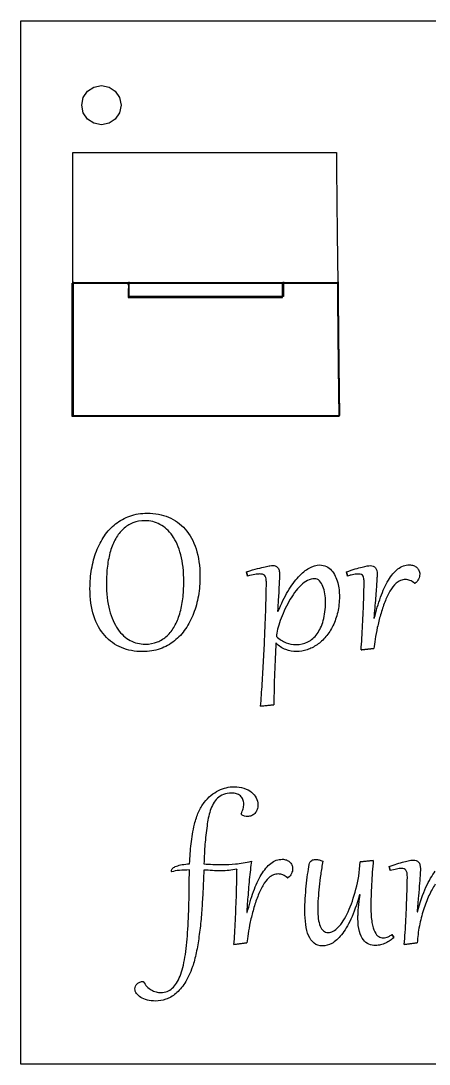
# Model space of a CAD drawing. Extents: x 7 to 168, y 177 to 282.
# Drawn here: x 7.3 to 26.8, y 232 to 282 of the extents above; entities that cross this region are included whole.
import ezdxf

# ---------------------------------------------------------------- set-up
doc = ezdxf.new("R2010")
doc.units = 0
doc.layers.add('Layer_1', color=7, linetype='CONTINUOUS')

msp = doc.modelspace()

# ---------------------------------------------------------------- linework, layer by layer
at = {"layer": 'Layer_1', "color": 1}
for points in [[(7.252947, 281.981851), (57.252949, 281.981851), (57.252949, 231.98185), (7.252947, 231.98185), (7.252947, 281.981851)], [(12.051317, 277.941816), (11.977443, 277.575907), (11.775983, 277.277102), (11.477178, 277.075642), (11.11127, 277.001769), (10.751529, 277.073325), (10.446555, 277.277102), (10.242779, 277.582075), (10.171222, 277.941816), (10.242779, 278.301556), (10.446555, 278.60653), (10.751529, 278.810306), (11.11127, 278.881863), (11.477178, 278.807989), (11.775983, 278.60653), (11.977443, 278.307725), (12.051317, 277.941816), (12.051317, 277.941816)]]:
    msp.add_lwpolyline(points, dxfattribs=at)
at = {"layer": 'Layer_1', "color": 3}
for points in [[(9.741201, 272.552182), (9.741201, 275.677751), (16.060655, 275.677751), (22.380107, 275.677751), (22.380107, 274.900109), (22.410562, 271.77454), (22.441018, 269.426613), (16.091109, 269.426613), (9.741201, 269.426613), (9.741201, 272.552182)], [(9.764372, 269.472254), (9.764372, 266.2561), (9.764372, 263.062812), (16.145854, 263.062812), (22.527335, 263.062812), (22.496774, 265.461825), (22.466213, 268.65511), (22.466213, 269.472254)], [(19.843092, 269.449388), (19.843087, 269.472254), (19.843087, 269.114719), (19.843087, 268.769562), (16.138358, 268.769562), (12.43363, 268.769562), (12.43363, 269.472254)]]:
    msp.add_lwpolyline(points, dxfattribs=at)
at = {"layer": 'Layer_1', "color": 7}
for points in [[(9.716126, 266.211111), (9.716126, 269.404405), (16.066986, 269.404405), (22.417847, 269.404405), (22.417847, 268.609912), (22.448454, 265.416616), (22.479061, 263.017814), (16.097593, 263.017814), (9.716126, 263.017814), (9.716126, 266.211111)], [(19.794665, 269.069539), (19.794665, 269.414694), (16.009461, 269.409354), (12.373275, 269.382969), (12.4044, 269.305837), (12.385332, 269.043152), (12.385332, 268.724383), (16.090001, 268.724383), (19.794669, 268.724383), (19.794665, 269.069539)]]:
    msp.add_lwpolyline(points, dxfattribs=at)
at = {"layer": 'Layer_1', "color": 3}
for points in [[(18.107025, 255.376142), (18.065684, 255.58009), (18.065685, 255.580099)], [(22.899844, 255.376227), (22.858503, 255.574663)], [(26.138235, 255.026136), (26.116185, 255.026136)], [(19.551209, 253.697699), (19.584282, 253.694877)], [(24.159371, 253.356021), (24.186933, 253.353199)], [(13.209478, 252.110199), (13.209478, 252.110199)], [(19.493332, 252.471246), (19.493332, 252.471246)], [(13.085455, 251.751909), (13.085455, 251.751909)], [(23.594374, 251.831835), (23.550277, 251.834657)], [(24.170395, 251.903502), (23.594375, 251.831843), (23.594374, 251.831835)], [(19.374821, 249.202475), (18.796045, 249.136327), (18.738167, 249.13915)], [(17.817639, 243.938443), (17.806615, 243.971517)], [(15.337173, 241.579212), (15.337169, 241.579232)], [(23.508933, 241.672935), (24.093221, 241.744592), (24.137319, 241.741769), (24.137321, 241.74184)], [(17.605423, 241.317392), (17.591642, 241.325661)], [(24.93932, 241.256754), (24.897979, 241.45519), (24.897998, 241.455207)], [(20.050062, 240.91494), (20.028012, 240.91494)], [(23.500665, 240.088193), (23.470348, 240.093696)], [(18.071198, 239.244825), (18.09876, 239.242003)], [(26.23194, 239.286171), (26.248475, 239.283349)], [(25.033045, 238.192012), (25.123995, 238.065235)], [(18.082222, 237.792306), (17.506202, 237.720647), (17.462105, 237.72347)], [(26.24294, 237.792301), (25.666921, 237.720642), (25.622823, 237.723464)]]:
    msp.add_lwpolyline(points, close=True, dxfattribs=at)
for points in [[(11.790099, 257.873154), (11.994048, 258.034845), (12.222803, 258.160706), (12.476362, 258.250736)], [(12.476362, 258.250736), (12.729921, 258.340769), (13.008284, 258.385785), (13.311453, 258.385785)], [(13.20121, 258.027496), (12.988073, 258.027496), (12.794229, 257.992585), (12.619678, 257.922763)], [(13.917789, 257.84835), (13.693629, 257.96778), (13.454769, 258.027496), (13.20121, 258.027496)], [(13.311453, 258.385785), (13.680767, 258.385785), (14.019765, 258.321476), (14.328445, 258.192858)], [(14.328445, 258.192858), (14.637126, 258.064242), (14.902628, 257.873154), (15.124951, 257.619594)], [(11.25542, 257.294379), (11.407923, 257.51854), (11.586149, 257.711465), (11.790099, 257.873154)], [(12.151145, 257.627864), (12.015178, 257.501084), (11.896667, 257.347662), (11.795611, 257.167599)], [(12.619678, 257.922763), (12.445126, 257.852943), (12.288949, 257.754643), (12.151145, 257.627864)], [(14.510346, 257.308159), (14.341307, 257.550694), (14.143788, 257.730757), (13.917789, 257.84835)], [(15.124951, 257.619594), (15.349112, 257.366037), (15.522745, 257.050007), (15.645849, 256.671506)], [(10.872325, 256.558507), (10.975219, 256.826765), (11.102917, 257.072055), (11.25542, 257.294379)], [(11.795611, 257.167599), (11.694555, 256.987535), (11.610954, 256.786342), (11.544808, 256.564018)], [(14.909977, 256.393141), (14.812596, 256.762455), (14.679385, 257.067461), (14.510346, 257.308159)], [(10.640815, 255.706879), (10.692262, 256.008209), (10.769432, 256.292085), (10.872325, 256.558507)], [(11.544808, 256.564018), (11.480499, 256.343533), (11.431809, 256.104674), (11.398736, 255.847439)], [(15.645849, 256.671506), (15.770792, 256.293004), (15.833263, 255.854788), (15.833263, 255.356858)], [(15.058805, 255.092275), (15.058805, 255.592043), (15.009196, 256.025665), (14.909977, 256.393141)], [(10.563645, 254.780837), (10.563645, 255.096867), (10.589368, 255.405548), (10.640815, 255.706879)], [(11.398736, 255.847439), (11.3675, 255.592043), (11.351883, 255.324704), (11.351883, 255.04542)], [(18.065685, 255.580099), (18.271472, 255.642569), (18.446942, 255.693098), (18.592095, 255.731683)], [(18.592095, 255.731683), (18.737248, 255.770268), (18.858516, 255.800586), (18.955897, 255.822635)], [(18.955897, 255.822635), (19.055116, 255.844682), (19.132286, 255.859381), (19.187408, 255.866732)], [(19.187408, 255.866732), (19.244367, 255.875914), (19.286626, 255.880504), (19.314187, 255.880504)], [(19.314187, 255.880504), (19.360122, 255.880504), (19.4033, 255.873157), (19.443723, 255.858463)], [(19.443723, 255.858463), (19.484145, 255.845594), (19.519055, 255.822626), (19.548454, 255.789561)], [(19.548454, 255.789561), (19.579689, 255.756488), (19.603575, 255.711472), (19.620112, 255.654512)], [(19.620112, 255.654512), (19.636648, 255.599392), (19.644916, 255.530491), (19.644916, 255.447807)], [(20.554421, 255.334743), (20.727135, 255.522157), (20.898931, 255.663636), (21.069807, 255.75918)], [(21.069807, 255.75918), (21.240684, 255.856562), (21.403293, 255.905253), (21.557633, 255.905253)], [(21.557633, 255.905253), (21.682575, 255.905253), (21.792818, 255.881366), (21.888362, 255.833593)], [(21.888362, 255.833593), (21.983906, 255.787659), (22.066588, 255.725188), (22.136409, 255.646181)], [(22.136409, 255.646181), (22.208067, 255.56901), (22.267782, 255.478978), (22.315554, 255.376086)], [(22.858503, 255.574663), (23.163509, 255.684907), (23.410637, 255.762076), (23.599888, 255.806173)], [(23.599888, 255.806173), (23.789138, 255.852107), (23.916836, 255.875074), (23.982982, 255.875074)], [(23.982982, 255.875074), (24.10425, 255.875074), (24.190607, 255.839245), (24.242054, 255.767587)], [(24.242054, 255.767587), (24.295338, 255.697767), (24.32198, 255.593037), (24.32198, 255.453395)], [(24.859416, 255.172209), (24.999057, 255.401881), (25.15156, 255.581944), (25.316924, 255.712399)], [(25.316924, 255.712399), (25.484126, 255.844691), (25.666946, 255.910838), (25.865384, 255.910838)], [(25.865384, 255.910838), (25.935204, 255.910838), (26.000431, 255.899813), (26.061065, 255.877764)], [(26.061065, 255.877764), (26.121699, 255.855715), (26.174064, 255.82448), (26.218161, 255.784058)], [(26.218161, 255.784058), (26.262259, 255.745472), (26.297169, 255.698619), (26.322892, 255.643497)], [(26.322892, 255.643497), (26.348616, 255.590213), (26.361477, 255.531417), (26.361477, 255.467108)], [(11.351883, 255.04542), (11.351883, 254.545652), (11.400573, 254.11111), (11.497955, 253.741796)], [(15.009196, 254.287498), (15.042269, 254.542896), (15.058805, 254.811155), (15.058805, 255.092275)], [(15.833263, 255.356858), (15.833263, 255.040827), (15.807539, 254.732147), (15.756092, 254.430816)], [(18.459803, 255.450556), (18.362421, 255.435861), (18.244829, 255.411057), (18.107025, 255.376142)], [(18.70785, 255.472597), (18.639867, 255.472597), (18.557184, 255.46525), (18.459803, 255.450556)], [(18.867702, 255.445052), (18.82728, 255.463416), (18.773996, 255.472597), (18.70785, 255.472597)], [(18.958653, 255.367882), (18.938442, 255.402793), (18.908125, 255.428516), (18.867702, 255.445052)], [(19.00275, 255.23559), (18.995401, 255.288874), (18.980702, 255.332971), (18.958653, 255.367882)], [(19.013774, 255.053689), (19.013774, 255.123509), (19.010099, 255.184143), (19.00275, 255.23559)], [(19.00275, 254.397743), (19.010099, 254.662326), (19.013774, 254.880975), (19.013774, 255.053689)], [(19.639404, 255.285199), (19.637561, 255.204354), (19.632967, 255.092273), (19.625624, 254.948957)], [(19.644916, 255.447807), (19.644916, 255.420247), (19.643079, 255.366044), (19.639404, 255.285199)], [(20.047303, 254.640211), (20.214505, 254.91582), (20.383544, 255.147331), (20.554421, 255.334743)], [(20.987126, 255.158419), (20.876882, 255.101461), (20.769395, 255.023372), (20.664664, 254.924152)], [(21.320611, 255.246614), (21.20853, 255.246614), (21.097369, 255.217215), (20.987126, 255.158419)], [(21.563145, 255.141884), (21.497, 255.211704), (21.416155, 255.246614), (21.320611, 255.246614)], [(21.725754, 254.8773), (21.685331, 254.985706), (21.631129, 255.0739), (21.563145, 255.141884)], [(22.315554, 255.376086), (22.363326, 255.27503), (22.401911, 255.168461), (22.431309, 255.056379)], [(22.431309, 255.056379), (22.460707, 254.946137), (22.481837, 254.834057), (22.494699, 254.720139)], [(23.073477, 255.417567), (23.023868, 255.406541), (22.96599, 255.392761), (22.899844, 255.376227)], [(23.211281, 255.447883), (23.170858, 255.440527), (23.124924, 255.430421), (23.073477, 255.417567)], [(23.321524, 255.464421), (23.288451, 255.460753), (23.251703, 255.45524), (23.211281, 255.447883)], [(23.417987, 255.469925), (23.386751, 255.469925), (23.354597, 255.46809), (23.321524, 255.464421)], [(23.566815, 255.445117), (23.530067, 255.461656), (23.480458, 255.469925), (23.417987, 255.469925)], [(23.649497, 255.373458), (23.631122, 255.406531), (23.603562, 255.430417), (23.566815, 255.445117)], [(23.688082, 255.249436), (23.682569, 255.299045), (23.669708, 255.340386), (23.649497, 255.373458)], [(23.696351, 255.073047), (23.696351, 255.14103), (23.693595, 255.199827), (23.688082, 255.249436)], [(23.690839, 254.73405), (23.694514, 254.877364), (23.696351, 254.990363), (23.696351, 255.073047)], [(24.299932, 255.095105), (24.29442, 254.995887), (24.28707, 254.880132), (24.277882, 254.747839)], [(24.316468, 255.340396), (24.312793, 255.277925), (24.307282, 255.196162), (24.299932, 255.095105)], [(24.32198, 255.453395), (24.32198, 255.440526), (24.320142, 255.402859), (24.316468, 255.340396)], [(24.484589, 254.359166), (24.59667, 254.671522), (24.721612, 254.942536), (24.859416, 255.172209)], [(25.225972, 255.026136), (25.121241, 254.930592), (25.02386, 254.803813), (24.933828, 254.645799)], [(25.43819, 255.161185), (25.36102, 255.129949), (25.290281, 255.084932), (25.225972, 255.026136)], [(25.677969, 255.208037), (25.595287, 255.208037), (25.51536, 255.192419), (25.43819, 255.161185)], [(25.895699, 255.163939), (25.827716, 255.193338), (25.755139, 255.208037), (25.677969, 255.208037)], [(26.116185, 255.026136), (26.039015, 255.090445), (25.96552, 255.136379), (25.895699, 255.163939)], [(26.306356, 255.227329), (26.271445, 255.151997), (26.215405, 255.084932), (26.138235, 255.026136)], [(26.361477, 255.467108), (26.361477, 255.384426), (26.343103, 255.3045), (26.306356, 255.227329)], [(10.748302, 253.463432), (10.625197, 253.841933), (10.563645, 254.281068), (10.563645, 254.780837)], [(19.584282, 253.694877), (19.727598, 254.051331), (19.881939, 254.366442), (20.047303, 254.640211)], [(19.625624, 254.948957), (19.618274, 254.807479), (19.608169, 254.632928), (19.595307, 254.425305)], [(20.367008, 254.579643), (20.271464, 254.447353), (20.181432, 254.306793), (20.096913, 254.157964)], [(20.664664, 254.924152), (20.561771, 254.826772), (20.462552, 254.711936), (20.367008, 254.579643)], [(21.816705, 254.519011), (21.79833, 254.651302), (21.768013, 254.770731), (21.725754, 254.8773)], [(21.847021, 254.133159), (21.847021, 254.258101), (21.836916, 254.386718), (21.816705, 254.519011)], [(22.494699, 254.720139), (22.507561, 254.606221), (22.513992, 254.499652), (22.513992, 254.400432)], [(23.677058, 254.246223), (23.684408, 254.428125), (23.689001, 254.590734), (23.690839, 254.73405)], [(24.277882, 254.747839), (24.268695, 254.615549), (24.257671, 254.473152), (24.244809, 254.320648)], [(24.933828, 254.645799), (24.843797, 254.489621), (24.761114, 254.315988), (24.685781, 254.124899)], [(14.863124, 253.570919), (14.92927, 253.793243), (14.97796, 254.032102), (15.009196, 254.287498)], [(15.756092, 254.430816), (15.704646, 254.129484), (15.627476, 253.844689), (15.524582, 253.576431)], [(18.977946, 253.518553), (18.988969, 253.841932), (18.997237, 254.134996), (19.00275, 254.397743)], [(19.595307, 254.425305), (19.584283, 254.219518), (19.569584, 253.976982), (19.551209, 253.697699)], [(20.096913, 254.157964), (20.012393, 254.010973), (19.935223, 253.858471), (19.865402, 253.700456)], [(21.739534, 253.245703), (21.811192, 253.501099), (21.847021, 253.796918), (21.847021, 254.133159)], [(22.513992, 254.400432), (22.513992, 254.130338), (22.486431, 253.877698), (22.431309, 253.642513)], [(23.655008, 253.661936), (23.664196, 253.871397), (23.671546, 254.06616), (23.677058, 254.246223)], [(24.186933, 253.353199), (24.275127, 253.713326), (24.374346, 254.048648), (24.484589, 254.359166)], [(24.244809, 254.320648), (24.233786, 254.169983), (24.220924, 254.011968), (24.206225, 253.846602)], [(24.685781, 254.124899), (24.612286, 253.933812), (24.545222, 253.732618), (24.484588, 253.521319)], [(11.497955, 253.741796), (11.597173, 253.37432), (11.731302, 253.069314), (11.900342, 252.826778)], [(14.615077, 252.970096), (14.716133, 253.15016), (14.798815, 253.350434), (14.863124, 253.570919)], [(15.524582, 253.576431), (15.421689, 253.310011), (15.29399, 253.064721), (15.141488, 252.840559)], [(18.936605, 252.479512), (18.953141, 252.848826), (18.966921, 253.195173), (18.977946, 253.518553)], [(19.865402, 253.700456), (19.795582, 253.544278), (19.734029, 253.391775), (19.680745, 253.242946)], [(22.431309, 253.642513), (22.376188, 253.407328), (22.300855, 253.191436), (22.205311, 252.994836)], [(23.627447, 253.030794), (23.63847, 253.24393), (23.647657, 253.454311), (23.655008, 253.661936)], [(24.206225, 253.846602), (24.191525, 253.683075), (24.175907, 253.519548), (24.159371, 253.356021)], [(24.484588, 253.521319), (24.425792, 253.311857), (24.374345, 253.106989), (24.330248, 252.906715)], [(11.2692, 252.518098), (11.046877, 252.771657), (10.873244, 253.086769), (10.748302, 253.463432)], [(19.680745, 253.242946), (19.629299, 253.094119), (19.587039, 252.953559), (19.553966, 252.821266)], [(21.444634, 252.606292), (21.571414, 252.779006), (21.669714, 252.992143), (21.739534, 253.245703)], [(23.591618, 252.405164), (23.604479, 252.610951), (23.616422, 252.819494), (23.627447, 253.030794)], [(12.068462, 251.944834), (11.759782, 252.073452), (11.493361, 252.26454), (11.2692, 252.518098)], [(11.900342, 252.826778), (12.069381, 252.586082), (12.265981, 252.406019), (12.490142, 252.286588)], [(13.79101, 252.214929), (13.965562, 252.284751), (14.12082, 252.383051), (14.256787, 252.509831)], [(14.256787, 252.509831), (14.394591, 252.636609), (14.514021, 252.790031), (14.615077, 252.970096)], [(15.141488, 252.840559), (14.988985, 252.618236), (14.810758, 252.42623), (14.606809, 252.264541)], [(19.553966, 252.821266), (19.52273, 252.688976), (19.502519, 252.572302), (19.493332, 252.471246)], [(20.995394, 252.214929), (21.169945, 252.303123), (21.319692, 252.433578), (21.444634, 252.606292)], [(22.205311, 252.994836), (22.109767, 252.800072), (21.996768, 252.625521), (21.866314, 252.471181)], [(24.330248, 252.906715), (24.287988, 252.708277), (24.253077, 252.520863), (24.225517, 252.344474)], [(12.490142, 252.286588), (12.71614, 252.168995), (12.955919, 252.110199), (13.209478, 252.110199)], [(13.209478, 252.110199), (13.422614, 252.110199), (13.616459, 252.145109), (13.79101, 252.214929)], [(14.606809, 252.264541), (14.402859, 252.10285), (14.174105, 251.976988), (13.920546, 251.886956)], [(18.881483, 251.357789), (18.901694, 251.738129), (18.920068, 252.112036), (18.936605, 252.479512)], [(19.468527, 252.170767), (19.448316, 251.709584), (19.428105, 251.233701), (19.407893, 250.74312)], [(19.945328, 251.851063), (19.776289, 251.915372), (19.617355, 252.02194), (19.468527, 252.170767)], [(19.493332, 252.471246), (19.64951, 252.338953), (19.804769, 252.241572), (19.959109, 252.179101)], [(19.959109, 252.179101), (20.115287, 252.11663), (20.271464, 252.085394), (20.427642, 252.085394)], [(20.427642, 252.085394), (20.633429, 252.085394), (20.82268, 252.128573), (20.995394, 252.214929)], [(21.441878, 252.079818), (21.291212, 251.975087), (21.132279, 251.895161), (20.965077, 251.840039)], [(21.866314, 252.471181), (21.735859, 252.316839), (21.594381, 252.186385), (21.441878, 252.079818)], [(23.550277, 251.834657), (23.564977, 252.009208), (23.578757, 252.199377), (23.591618, 252.405164)], [(24.225517, 252.344474), (24.199793, 252.169922), (24.181419, 252.022931), (24.170395, 251.903502)], [(13.085455, 251.751909), (12.71614, 251.751909), (12.377143, 251.816218), (12.068462, 251.944834)], [(13.920546, 251.886956), (13.666987, 251.796925), (13.388623, 251.751909), (13.085455, 251.751909)], [(20.466227, 251.754599), (20.288001, 251.754599), (20.114368, 251.786754), (19.945328, 251.851063)], [(20.965077, 251.840039), (20.799712, 251.783079), (20.633429, 251.754599), (20.466227, 251.754599)], [(18.815337, 250.222288), (18.839223, 250.598951), (18.861272, 250.977451), (18.881483, 251.357789)], [(19.407893, 250.74312), (19.387682, 250.250701), (19.376658, 249.737152), (19.374821, 249.202475)], [(18.738167, 249.13915), (18.765728, 249.48274), (18.791451, 249.843786), (18.815337, 250.222288)], [(16.359674, 244.861719), (16.477267, 244.957263), (16.597615, 245.035351), (16.72072, 245.095983)], [(16.72072, 245.095983), (16.843825, 245.158456), (16.968767, 245.203472), (17.095546, 245.231032)], [(17.095546, 245.231032), (17.222326, 245.26043), (17.346349, 245.27513), (17.467617, 245.27513)], [(17.467617, 245.27513), (17.642168, 245.27513), (17.799265, 245.251243), (17.938906, 245.203471)], [(17.938906, 245.203471), (18.080384, 245.157536), (18.200733, 245.095065), (18.299952, 245.016058)], [(18.299952, 245.016058), (18.399171, 244.938889), (18.475422, 244.847938), (18.528706, 244.743206)], [(15.767118, 244.0597), (15.846125, 244.232414), (15.935238, 244.384917), (16.034457, 244.517208)], [(16.034457, 244.517208), (16.135513, 244.651337), (16.243919, 244.766174), (16.359674, 244.861719)], [(16.673868, 244.726681), (16.593023, 244.649511), (16.524121, 244.559479), (16.467162, 244.456586)], [(16.963256, 244.908582), (16.853013, 244.864486), (16.75655, 244.803852), (16.673868, 244.726681)], [(17.349106, 244.974729), (17.202116, 244.974729), (17.073499, 244.95268), (16.963256, 244.908582)], [(17.583373, 244.938898), (17.511715, 244.962786), (17.433626, 244.974729), (17.349106, 244.974729)], [(17.76803, 244.836926), (17.716583, 244.88286), (17.655031, 244.916851), (17.583373, 244.938898)], [(17.886541, 244.668803), (17.85898, 244.734951), (17.819477, 244.790991), (17.76803, 244.836926)], [(17.930638, 244.442805), (17.930638, 244.527325), (17.915939, 244.602658), (17.886541, 244.668803)], [(18.528706, 244.743206), (18.58199, 244.640313), (18.608632, 244.531908), (18.608632, 244.41799)], [(15.574192, 243.480924), (15.623802, 243.695899), (15.68811, 243.888824), (15.767118, 244.0597)], [(16.326602, 244.13137), (16.288017, 244.015614), (16.256781, 243.895265), (16.232895, 243.770323)], [(16.467162, 244.456586), (16.41204, 244.35553), (16.365187, 244.247125), (16.326602, 244.13137)], [(17.806615, 243.971517), (17.848875, 244.06155), (17.880111, 244.14515), (17.900322, 244.222319)], [(17.900322, 244.222319), (17.920533, 244.301326), (17.930638, 244.374822), (17.930638, 244.442805)], [(18.567291, 244.178211), (18.541568, 244.108391), (18.505739, 244.048676), (18.459804, 243.999067)], [(18.608632, 244.41799), (18.608632, 244.327959), (18.594852, 244.248033), (18.567291, 244.178211)], [(16.232895, 243.770323), (16.209009, 243.647218), (16.188798, 243.526869), (16.172262, 243.409277)], [(17.966467, 243.872299), (17.91502, 243.886993), (17.865411, 243.909041), (17.817639, 243.938443)], [(18.115295, 243.852995), (18.067523, 243.852995), (18.017913, 243.85943), (17.966467, 243.872299)], [(18.302708, 243.888823), (18.243912, 243.864938), (18.181441, 243.852995), (18.115295, 243.852995)], [(18.459804, 243.999067), (18.41387, 243.951295), (18.361504, 243.914547), (18.302708, 243.888823)], [(15.408828, 242.538344), (15.427202, 242.692686), (15.449251, 242.847027), (15.474974, 243.001367)], [(15.474974, 243.001367), (15.502534, 243.155707), (15.535607, 243.315559), (15.574192, 243.480924)], [(16.172262, 243.409277), (16.150213, 243.247588), (16.130921, 243.094166), (16.114384, 242.949012)], [(15.364731, 242.072568), (15.375754, 242.230584), (15.390453, 242.385843), (15.408828, 242.538344)], [(16.073043, 242.516309), (16.062019, 242.372992), (16.052832, 242.224164), (16.045481, 242.069825)], [(16.114384, 242.949012), (16.099684, 242.805695), (16.085904, 242.661461), (16.073043, 242.516309)], [(15.337169, 241.579232), (15.344518, 241.751946), (15.353705, 241.916392), (15.364731, 242.072568)], [(16.045481, 242.069825), (16.038132, 241.917321), (16.031701, 241.751957), (16.026188, 241.573731)], [(14.706031, 241.471725), (14.783201, 241.501123), (14.875071, 241.525009), (14.981639, 241.543381)], [(14.981639, 241.543381), (15.088207, 241.561763), (15.206719, 241.573707), (15.337173, 241.579212)], [(16.026188, 241.573731), (16.163992, 241.570063), (16.304552, 241.563628), (16.447868, 241.554427)], [(16.447868, 241.554427), (16.593021, 241.547071), (16.746443, 241.543393), (16.908133, 241.543393)], [(16.908133, 241.543393), (17.102896, 241.543393), (17.313276, 241.554417), (17.539274, 241.576466)], [(17.539274, 241.576466), (17.76711, 241.598515), (18.01975, 241.642613), (18.297195, 241.708758)], [(18.297195, 241.708758), (18.280659, 241.587491), (18.264122, 241.450605), (18.247586, 241.298102)], [(18.771242, 241.061013), (18.910884, 241.290685), (19.063387, 241.470749), (19.228751, 241.601203)], [(19.228751, 241.601203), (19.395953, 241.733496), (19.578773, 241.799642), (19.77721, 241.799642)], [(19.77721, 241.799642), (19.847031, 241.799642), (19.912258, 241.788617), (19.972892, 241.766568)], [(19.972892, 241.766568), (20.033525, 241.744519), (20.085891, 241.713284), (20.129988, 241.672862)], [(20.129988, 241.672862), (20.174085, 241.634277), (20.208996, 241.587423), (20.234719, 241.532301)], [(20.234719, 241.532301), (20.260442, 241.479018), (20.273304, 241.420221), (20.273304, 241.355912)], [(20.989878, 241.074859), (21.015602, 241.253084), (21.041325, 241.412017), (21.067048, 241.551659)], [(21.067048, 241.551659), (21.076236, 241.603106), (21.090935, 241.644447), (21.111146, 241.675681)], [(21.111146, 241.675681), (21.133194, 241.706918), (21.157999, 241.730804), (21.18556, 241.74734)], [(21.18556, 241.74734), (21.21312, 241.763879), (21.243437, 241.774903), (21.27651, 241.780414)], [(21.27651, 241.780414), (21.309583, 241.785927), (21.342656, 241.788683), (21.375729, 241.788683)], [(21.375729, 241.788683), (21.4382, 241.788683), (21.496078, 241.781336), (21.549362, 241.766642)], [(21.549362, 241.766642), (21.604483, 241.751947), (21.658686, 241.730817), (21.71197, 241.703252)], [(21.71197, 241.703252), (21.678897, 241.495626), (21.647662, 241.28892), (21.618264, 241.083133)], [(23.30774, 240.366554), (23.41247, 240.770779), (23.479535, 241.20624), (23.508933, 241.672935)], [(24.137321, 241.74184), (24.120785, 241.567287), (24.105167, 241.381711), (24.090467, 241.185111)], [(24.897998, 241.455207), (25.028452, 241.501141), (25.153394, 241.542483), (25.272824, 241.579232)], [(25.272824, 241.579232), (25.394092, 241.617817), (25.505253, 241.65089), (25.60631, 241.67845)], [(25.60631, 241.67845), (25.707366, 241.70601), (25.796479, 241.72714), (25.873649, 241.74184)], [(25.873649, 241.74184), (25.950819, 241.756534), (26.011453, 241.763882), (26.05555, 241.763882)], [(26.05555, 241.763882), (26.162118, 241.763882), (26.244801, 241.731728), (26.303597, 241.667421)], [(26.303597, 241.667421), (26.364231, 241.60495), (26.394547, 241.496544), (26.394547, 241.342202)], [(14.469009, 241.248482), (14.469009, 241.29258), (14.48922, 241.333922), (14.529642, 241.372507)], [(14.480032, 241.196118), (14.472683, 241.212656), (14.469009, 241.230111), (14.469009, 241.248482)], [(14.84659, 241.267774), (14.701437, 241.256749), (14.579251, 241.232863), (14.480032, 241.196118)], [(14.529642, 241.372507), (14.571902, 241.411091), (14.630699, 241.444163), (14.706031, 241.471725)], [(15.326148, 241.287078), (15.153434, 241.285197), (14.993581, 241.278762), (14.84659, 241.267774)], [(15.304098, 239.699578), (15.315121, 240.20486), (15.322471, 240.734026), (15.326148, 241.287078)], [(16.017922, 241.278809), (16.010573, 241.06016), (16.001386, 240.82222), (15.990361, 240.564987)], [(16.431334, 241.259505), (16.29353, 241.268687), (16.155726, 241.275122), (16.017922, 241.278809)], [(16.85577, 241.245733), (16.712454, 241.245733), (16.570975, 241.250324), (16.431334, 241.259505)], [(17.22784, 241.262271), (17.106573, 241.251246), (16.982549, 241.245733), (16.85577, 241.245733)], [(17.591642, 241.325661), (17.470375, 241.294425), (17.349107, 241.273295), (17.22784, 241.262271)], [(17.594399, 240.760666), (17.599912, 240.959102), (17.603587, 241.144678), (17.605423, 241.317392)], [(18.247586, 241.298102), (18.231049, 241.147437), (18.214513, 240.990341), (18.197976, 240.826813)], [(18.396416, 240.24797), (18.508496, 240.560326), (18.633438, 240.83134), (18.771242, 241.061013)], [(19.350017, 241.049989), (19.272847, 241.018753), (19.202108, 240.973736), (19.137799, 240.91494)], [(19.589796, 241.096841), (19.507113, 241.096841), (19.427187, 241.081224), (19.350017, 241.049989)], [(19.807526, 241.052744), (19.739542, 241.082142), (19.666966, 241.096841), (19.589796, 241.096841)], [(20.028012, 240.91494), (19.950842, 240.979249), (19.877346, 241.025184), (19.807526, 241.052744)], [(20.218182, 241.116134), (20.183272, 241.040801), (20.127232, 240.973736), (20.050062, 240.91494)], [(20.273304, 241.355912), (20.273304, 241.273231), (20.25493, 241.193304), (20.218182, 241.116134)], [(20.923732, 240.515376), (20.943944, 240.711975), (20.965992, 240.89847), (20.989878, 241.074859)], [(21.618264, 241.083133), (21.590703, 240.877346), (21.565898, 240.677072), (21.54385, 240.48231)], [(24.090467, 241.185111), (24.077606, 240.99035), (24.065663, 240.794668), (24.054638, 240.598067)], [(25.253513, 241.331167), (25.161644, 241.312785), (25.056913, 241.287981), (24.93932, 241.256754)], [(25.490535, 241.35874), (25.42439, 241.35874), (25.345382, 241.349549), (25.253513, 241.331167)], [(25.614559, 241.339436), (25.579649, 241.352306), (25.538307, 241.35874), (25.490535, 241.35874)], [(25.699997, 241.273289), (25.677949, 241.304525), (25.649469, 241.326574), (25.614559, 241.339436)], [(25.752363, 241.152024), (25.741339, 241.203469), (25.723884, 241.243891), (25.699997, 241.273289)], [(25.768898, 240.961854), (25.768898, 241.037187), (25.763386, 241.100577), (25.752363, 241.152024)], [(26.383524, 241.105181), (26.376175, 240.98575), (26.365151, 240.835084), (26.350451, 240.653185)], [(26.394547, 241.342202), (26.394547, 241.305455), (26.390873, 241.226448), (26.383524, 241.105181)], [(26.65913, 240.457438), (26.804284, 240.775305), (26.952193, 241.03162), (27.102859, 241.226384)], [(15.990361, 240.564987), (15.979337, 240.307753), (15.964638, 240.041333), (15.946263, 239.765726)], [(17.580618, 240.14606), (17.586131, 240.357359), (17.590725, 240.562228), (17.594399, 240.760666)], [(18.197976, 240.826813), (18.183276, 240.665125), (18.168577, 240.502517), (18.153879, 240.33899)], [(18.845655, 240.534603), (18.755623, 240.378425), (18.672941, 240.204792), (18.597608, 240.013703)], [(19.137799, 240.91494), (19.033068, 240.819397), (18.935687, 240.692618), (18.845655, 240.534603)], [(20.876879, 239.917307), (20.889741, 240.121256), (20.905359, 240.320612), (20.923732, 240.515376)], [(24.054638, 240.598067), (24.043615, 240.403305), (24.035347, 240.212217), (24.029834, 240.024803)], [(25.749605, 240.13503), (25.756954, 240.316932), (25.761548, 240.479541), (25.763386, 240.622857)], [(25.763386, 240.622857), (25.767061, 240.766171), (25.768898, 240.87917), (25.768898, 240.961854)], [(26.350451, 240.653185), (26.337589, 240.471283), (26.321053, 240.263659), (26.300842, 240.030312)], [(27.105593, 240.606254), (27.000862, 240.451914), (26.899805, 240.269094), (26.802424, 240.057795)], [(17.558568, 239.501139), (17.567756, 239.719788), (17.575106, 239.934762), (17.580618, 240.14606)], [(18.09876, 239.242003), (18.186954, 239.60213), (18.286173, 239.937452), (18.396416, 240.24797)], [(18.153879, 240.33899), (18.141017, 240.177299), (18.129074, 240.024795), (18.11805, 239.881479)], [(18.597608, 240.013703), (18.524113, 239.822616), (18.457048, 239.621423), (18.396415, 239.410123)], [(21.54385, 240.48231), (21.523638, 240.289385), (21.507102, 240.102891), (21.49424, 239.922827)], [(22.927401, 239.277905), (23.076229, 239.601284), (23.203009, 239.964167), (23.30774, 240.366554)], [(23.470348, 240.093696), (23.345406, 239.632511), (23.209439, 239.245742), (23.062449, 238.933387)], [(23.456568, 239.746441), (23.46943, 239.849334), (23.484129, 239.963251), (23.500665, 240.088193)], [(24.029834, 240.024803), (24.024321, 239.83739), (24.021565, 239.664677), (24.021565, 239.506663)], [(25.727555, 239.550743), (25.736743, 239.760204), (25.744093, 239.954967), (25.749605, 240.13503)], [(26.300842, 240.030312), (26.280631, 239.796963), (26.257663, 239.548916), (26.23194, 239.286171)], [(26.248475, 239.283349), (26.377092, 239.750044), (26.513977, 240.141408), (26.65913, 240.457438)], [(26.802424, 240.057795), (26.70688, 239.848333), (26.619604, 239.621416), (26.540597, 239.377044)], [(15.243464, 238.291225), (15.2747, 238.726684), (15.294911, 239.196135), (15.304098, 239.699578)], [(15.946263, 239.765726), (15.929727, 239.490117), (15.908597, 239.209915), (15.882874, 238.925121)], [(17.531007, 238.861728), (17.540194, 239.07119), (17.549381, 239.284327), (17.558568, 239.501139)], [(18.087733, 239.501142), (18.080384, 239.389061), (18.074873, 239.303622), (18.071198, 239.244825)], [(18.11805, 239.881479), (18.107027, 239.740001), (18.096921, 239.613222), (18.087733, 239.501142)], [(20.860344, 239.324751), (20.860344, 239.517676), (20.865856, 239.715195), (20.876879, 239.917307)], [(21.49424, 239.922827), (21.483217, 239.742764), (21.477705, 239.574643), (21.477705, 239.418465)], [(23.423495, 239.457054), (23.432682, 239.547084), (23.443706, 239.643547), (23.456568, 239.746441)], [(24.021565, 239.506663), (24.021565, 239.207168), (24.03902, 238.961878), (24.07393, 238.770791)], [(25.699993, 238.919601), (25.711017, 239.132737), (25.720204, 239.343118), (25.727555, 239.550743)], [(18.396415, 239.410123), (18.337618, 239.200661), (18.286171, 238.995793), (18.242074, 238.795519)], [(20.898929, 238.67707), (20.873206, 238.881021), (20.860344, 239.096914), (20.860344, 239.324751)], [(21.477705, 239.418465), (21.477705, 239.249425), (21.485973, 239.095085), (21.502509, 238.955443)], [(22.458868, 238.539275), (22.622395, 238.708315), (22.778573, 238.954525), (22.927401, 239.277905)], [(23.401448, 238.963715), (23.401448, 239.042722), (23.403285, 239.121729), (23.406959, 239.200736)], [(23.406959, 239.200736), (23.410634, 239.281582), (23.416146, 239.367021), (23.423495, 239.457054)], [(26.540597, 239.377044), (26.463427, 239.132671), (26.3982, 238.875438), (26.344916, 238.605344)], [(15.882874, 238.925121), (15.85715, 238.642163), (15.824996, 238.365637), (15.786411, 238.095543)], [(17.497934, 238.260903), (17.510795, 238.45383), (17.52182, 238.654105), (17.531007, 238.861728)], [(18.242074, 238.795519), (18.199814, 238.597081), (18.164904, 238.409668), (18.137343, 238.233279)], [(21.036733, 238.142392), (20.972424, 238.296734), (20.92649, 238.47496), (20.898929, 238.67707)], [(21.502509, 238.955443), (21.520884, 238.81764), (21.550282, 238.699129), (21.590704, 238.599911)], [(21.590704, 238.599911), (21.631126, 238.500691), (21.682573, 238.42352), (21.745044, 238.368398)], [(21.979311, 238.288473), (22.135489, 238.288473), (22.295341, 238.372074), (22.458868, 238.539275)], [(23.062449, 238.933387), (22.917295, 238.621031), (22.767549, 238.36931), (22.613208, 238.178223)], [(23.473105, 238.343597), (23.425334, 238.5108), (23.401448, 238.717506), (23.401448, 238.963715)], [(24.07393, 238.770791), (24.10884, 238.58154), (24.153856, 238.431793), (24.208978, 238.321549)], [(25.664165, 238.293971), (25.677026, 238.499758), (25.688969, 238.708301), (25.699993, 238.919601)], [(26.344916, 238.605344), (26.293469, 238.335247), (26.259477, 238.064233), (26.24294, 237.792301)], [(15.113929, 237.108866), (15.170887, 237.463482), (15.214066, 237.857601), (15.243464, 238.291225)], [(15.786411, 238.095543), (15.749663, 237.825447), (15.705566, 237.568213), (15.654119, 237.32384)], [(17.462105, 237.72347), (17.474966, 237.888833), (17.486909, 238.067977), (17.497934, 238.260903)], [(18.137343, 238.233279), (18.11162, 238.058726), (18.093246, 237.911735), (18.082222, 237.792306)], [(21.29856, 237.781348), (21.190154, 237.869542), (21.102878, 237.98989), (21.036733, 238.142392)], [(21.745044, 238.368398), (21.809353, 238.315115), (21.887442, 238.288473), (21.979311, 238.288473)], [(22.613208, 238.178223), (22.460705, 237.987134), (22.307284, 237.851167), (22.152944, 237.770321)], [(23.660519, 237.943967), (23.583349, 238.045023), (23.520878, 238.178233), (23.473105, 238.343597)], [(24.208978, 238.321549), (24.264099, 238.213144), (24.326571, 238.137811), (24.396391, 238.095551)], [(24.396391, 238.095551), (24.468049, 238.055128), (24.539707, 238.034916), (24.611365, 238.034916)], [(24.611365, 238.034916), (24.653625, 238.034916), (24.694966, 238.040429), (24.735389, 238.051454)], [(24.735389, 238.051454), (24.777648, 238.06248), (24.817152, 238.075342), (24.8539, 238.09004)], [(24.8539, 238.09004), (24.890647, 238.106578), (24.92372, 238.124032), (24.953119, 238.142403)], [(25.123995, 238.065235), (25.070711, 238.010113), (25.010078, 237.957747), (24.942094, 237.908136)], [(24.953119, 238.142403), (24.984354, 238.160785), (25.010996, 238.177322), (25.033045, 238.192012)], [(25.622823, 237.723464), (25.637523, 237.898015), (25.651304, 238.088184), (25.664165, 238.293971)], [(21.711971, 237.646299), (21.546607, 237.646299), (21.408803, 237.691315), (21.29856, 237.781348)], [(22.152944, 237.770321), (21.998603, 237.68764), (21.851612, 237.646299), (21.711971, 237.646299)], [(23.927858, 237.731747), (23.828639, 237.774007), (23.739526, 237.844747), (23.660519, 237.943967)], [(24.239295, 237.66836), (24.132727, 237.66836), (24.028914, 237.689489), (23.927858, 237.731747)], [(24.490098, 237.698676), (24.407416, 237.678466), (24.323815, 237.66836), (24.239295, 237.66836)], [(24.72712, 237.784114), (24.651788, 237.747366), (24.57278, 237.718887), (24.490098, 237.698676)], [(24.942094, 237.908136), (24.874111, 237.860365), (24.802453, 237.819024), (24.72712, 237.784114)], [(14.876906, 236.202117), (14.977962, 236.452002), (15.056969, 236.754252), (15.113929, 237.108866)], [(15.654119, 237.32384), (15.602673, 237.077631), (15.542958, 236.85439), (15.474975, 236.654116)], [(15.474975, 236.654116), (15.366569, 236.339921), (15.244383, 236.078093), (15.108416, 235.868632)], [(14.504836, 235.620587), (14.653664, 235.756552), (14.777687, 235.950395), (14.876906, 236.202117)], [(12.716142, 235.590268), (12.716142, 235.634366), (12.726248, 235.678463), (12.746459, 235.722559)], [(12.793312, 235.367027), (12.741865, 235.436847), (12.716142, 235.51126), (12.716142, 235.590268)], [(12.746459, 235.722559), (12.76667, 235.764819), (12.79515, 235.802486), (12.831897, 235.835558)], [(12.831897, 235.835558), (12.866807, 235.868633), (12.909067, 235.896194), (12.958677, 235.918241)], [(12.958677, 235.918241), (13.006449, 235.938454), (13.058814, 235.94856), (13.115773, 235.94856)], [(13.115773, 235.94856), (13.169057, 235.853015), (13.227854, 235.772169), (13.292162, 235.706024)], [(13.292162, 235.706024), (13.35647, 235.63804), (13.425372, 235.582919), (13.498868, 235.540659)], [(13.498868, 235.540659), (13.572363, 235.496562), (13.648614, 235.464409), (13.727622, 235.444198)], [(13.967401, 235.413879), (14.1787, 235.413879), (14.357845, 235.482781), (14.504836, 235.620587)], [(15.108416, 235.868632), (14.97245, 235.657334), (14.827296, 235.488295), (14.672956, 235.361515)], [(13.000018, 235.179615), (12.911823, 235.232898), (12.842921, 235.295369), (12.793312, 235.367027)], [(13.314211, 235.052835), (13.192943, 235.084069), (13.088212, 235.126329), (13.000018, 235.179615)], [(13.705573, 235.00598), (13.564095, 235.00598), (13.433641, 235.021598), (13.314211, 235.052835)], [(14.198911, 235.088663), (14.033546, 235.033541), (13.869101, 235.00598), (13.705573, 235.00598)], [(13.727622, 235.444198), (13.806629, 235.423985), (13.886556, 235.413879), (13.967401, 235.413879)], [(14.672956, 235.361515), (14.520453, 235.232897), (14.362438, 235.141946), (14.198911, 235.088663)]]:
    msp.add_open_spline(points, degree=3, dxfattribs=at)

doc.saveas('drawing.dxf')
